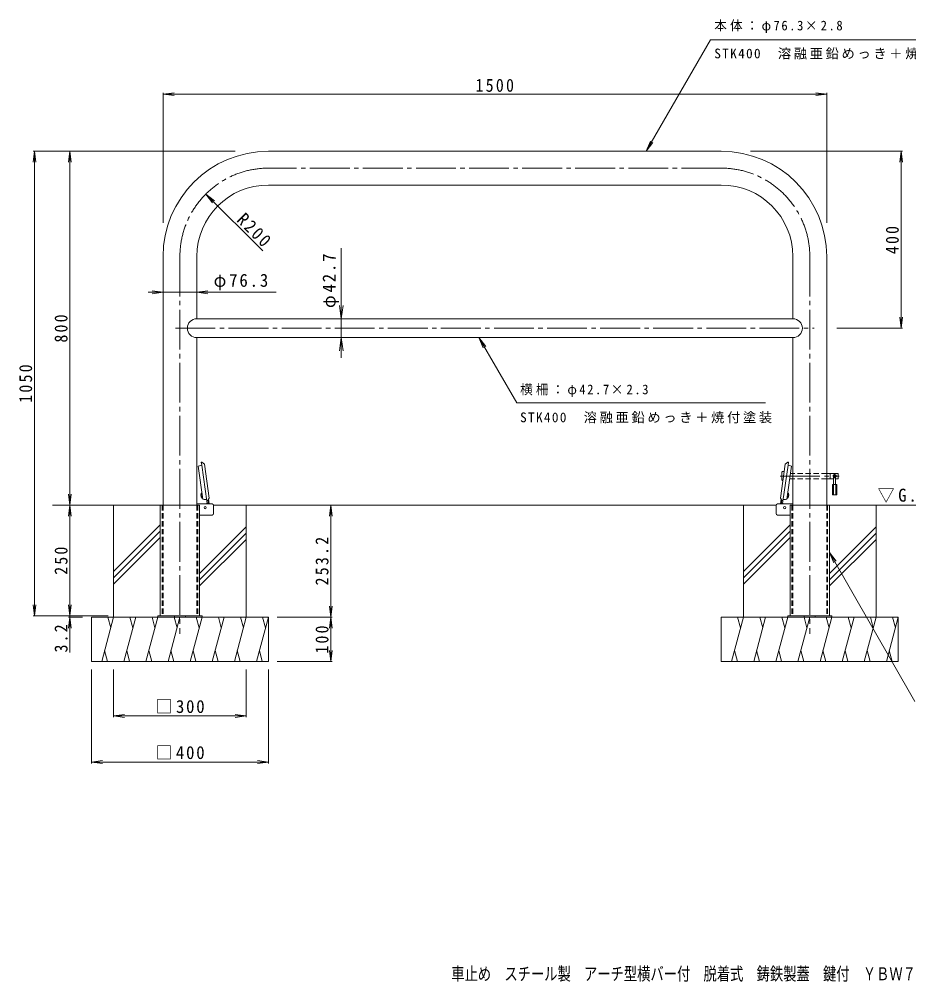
# Model space of a CAD drawing. Units: millimetres, scale not verified. Extents: x -1880 to 1872, y -1365 to 811.
# Drawn here: x -1880 to 131, y -1365 to 811 of the extents above; entities that cross this region are included whole.
import ezdxf
from ezdxf.enums import TextEntityAlignment as Align

# ---------------------------------------------------------------- set-up
doc = ezdxf.new("R2010")
doc.units = ezdxf.units.MM
doc.header["$LTSCALE"] = 10
for name, pattern in [('CHAIN1', [8, 5, -1, 1, -1]), ('CHAIN2', [12, 9, -1, 1, -1]), ('DASHED1', [1.8, 1.2, -0.6])]:
    doc.linetypes.add(name, pattern=pattern)
for name, color, linetype, lineweight in [('C-0_通り芯', 4, 'Continuous', 9), ('C-1_躯体', 7, 'Continuous', 9), ('C-2_仕上', 3, 'Continuous', 9), ('C-3_寸法', 3, 'DASHED1', 9), ('C-4_文字', 7, 'Continuous', 9), ('C-5_建具', 7, 'Continuous', 9), ('C-6_間仕切', 2, 'Continuous', 9), ('C-9_記号', 7, 'Continuous', 9), ('C-A_インテリア', 2, 'Continuous', 9), ('C-B_衛生陶器', 2, 'Continuous', 9), ('C-E_見え係り', 6, 'Continuous', 5)]:
    doc.layers.add(name, color=color, linetype=linetype, lineweight=lineweight)
doc.layers.add('F-F_F-Fﾚｲﾔ', color=2, linetype='Continuous')
doc.styles.add('ＭＳ ゴシック', font='')
doc.styles.get('ＭＳ ゴシック').set_extended_font_data('MS Gothic')

msp = doc.modelspace()

# ---------------------------------------------------------------- linework, layer by layer
at = {"layer": 'C-0_通り芯', "color": 7, "linetype": 'CHAIN2'}
for p, q in [((-292.72, 474.4), (-1316.42, 474.4)), ((-1516.42, 274.4), (-1516.42, -578.09)), ((-92.72, 274.4), (-92.72, -578.09)), ((-1526.42, 112.55), (-82.72, 112.55)), ((-159.77, -221.65), (-26.17, -221.65))]:
    msp.add_line(p, q, dxfattribs=at)
at = {"layer": 'C-0_通り芯'}
for p, q in [((-1466.58, -190.65), (-1460.89, -195.05)), ((-1450.15, -271.47), (-1460.89, -195.05)), ((-159, -271.47), (-148.26, -195.05)), ((-142.57, -190.65), (-148.26, -195.05)), ((-1467.19, -196.95), (-1474.97, -199.05)), ((-1474.97, -199.05), (-1464.41, -274.18)), ((-1455.68, -278.8), (-1467.19, -196.95)), ((-153.46, -278.8), (-141.96, -196.95)), ((-134.18, -199.05), (-144.73, -274.18)), ((-141.96, -196.95), (-134.18, -199.05)), ((-1461.33, -274.59), (-1464.41, -274.18)), ((-1461.33, -274.59), (-1461.27, -274.96)), ((-1461.27, -274.96), (-1456.24, -274.88)), ((-1455.68, -278.8), (-1454.32, -277.93)), ((-1454.32, -277.93), (-1450.15, -271.47)), ((-154.83, -277.93), (-159, -271.47)), ((-153.46, -278.8), (-154.83, -277.93)), ((-147.87, -274.96), (-152.91, -274.88)), ((-147.82, -274.59), (-147.87, -274.96)), ((-147.82, -274.59), (-144.73, -274.18)), ((-1471.87, -287.45), (-1560.97, -287.45)), ((-1560.97, -537.45), (-1560.97, -287.45)), ((-1471.87, -537.45), (-1471.87, -287.45)), ((-48.17, -287.45), (-137.27, -287.45)), ((-137.27, -537.45), (-137.27, -287.45)), ((-48.17, -537.45), (-48.17, -287.45))]:
    msp.add_line(p, q, dxfattribs=at)
at = {"layer": 'C-0_通り芯', "linetype": 'DASHED1'}
for p, q in [((-1556.77, -287.45), (-1556.77, -537.45)), ((-1476.07, -287.45), (-1476.07, -537.45)), ((-133.07, -287.45), (-133.07, -537.45)), ((-52.37, -287.45), (-52.37, -537.45))]:
    msp.add_line(p, q, dxfattribs=at)
at = {"layer": 'C-0_通り芯'}
for points in [[(-1466.58, -190.65), (-1468.11, -190.36), (-1467.19, -196.95)], [(-142.57, -190.65), (-141.03, -190.36), (-141.96, -196.95)]]:
    msp.add_lwpolyline(points, dxfattribs=at)
at = {"layer": 'C-0_通り芯', "color": 7, "linetype": 'CHAIN2'}
for centre, start, end in [((-1316.42, 274.4), 90, 180), ((-292.72, 274.4), 0, 90)]:
    msp.add_arc(centre, 200, start, end, dxfattribs=at)
at = {"layer": 'C-1_躯体', "color": 3}
for p, q in [((-1443.77, -284.85), (-1478.27, -284.85)), ((-1440.47, -306.55), (-1440.47, -288.15)), ((-168.67, -306.55), (-168.67, -288.15)), ((-165.37, -284.85), (-130.87, -284.85)), ((-1443.77, -309.85), (-1471.87, -309.85)), ((-165.37, -309.85), (-137.27, -309.85))]:
    msp.add_line(p, q, dxfattribs=at)
at = {"layer": 'C-1_躯体'}
for p, q in [((-1466.42, -537.45), (-1566.42, -537.45)), ((-1566.42, -537.45), (-1566.42, -540.65)), ((-1528.92, -537.45), (-1528.92, -540.65)), ((-1503.92, -537.45), (-1503.92, -540.65)), ((-1466.42, -537.45), (-1466.42, -540.65)), ((-42.72, -537.45), (-142.72, -537.45)), ((-142.72, -537.45), (-142.72, -540.65)), ((-105.22, -537.45), (-105.22, -540.65)), ((-80.22, -537.45), (-80.22, -540.65)), ((-42.72, -537.45), (-42.72, -540.65))]:
    msp.add_line(p, q, dxfattribs=at)
at = {"layer": 'C-1_躯体', "color": 3}
for centre, start, end in [((-1443.77, -288.15), 0, 90), ((-165.37, -288.15), 90, 180), ((-1443.77, -306.55), 270, 0), ((-165.37, -306.55), 180, 270)]:
    msp.add_arc(centre, 3.3, start, end, dxfattribs=at)
at = {"layer": 'C-2_仕上'}
for p, q in [((-1316.42, 512.55), (-292.72, 512.55)), ((-1316.42, 436.25), (-292.72, 436.25)), ((-1554.57, 274.4), (-1554.57, -287.45)), ((-1478.27, 274.4), (-1478.27, 133.9)), ((-130.87, 274.4), (-130.87, 133.9)), ((-54.57, 274.4), (-54.57, -287.45)), ((-1478.27, 133.9), (-130.87, 133.9)), ((-1478.27, 91.2), (-1478.27, -287.45)), ((-1478.27, 91.2), (-130.87, 91.2)), ((-130.87, 91.2), (-130.87, -287.45))]:
    msp.add_line(p, q, dxfattribs=at)
for centre, radius, start, end in [((-1316.42, 274.4), 238.15, 90, 180), ((-292.72, 274.4), 238.15, 0, 90), ((-1316.42, 274.4), 161.85, 90, 180), ((-292.72, 274.4), 161.85, 0, 90), ((-1478.27, 112.55), 21.35, 90, 270), ((-130.87, 112.55), 21.35, 270, 90)]:
    msp.add_arc(centre, radius, start, end, dxfattribs=at)
at = {"layer": 'C-3_寸法'}
for p, q in [((-1554.57, -287.45), (-1554.57, -537.45)), ((-1478.27, -287.45), (-1478.27, -537.45)), ((-130.87, -287.45), (-130.87, -537.45)), ((-54.57, -287.45), (-54.57, -537.45))]:
    msp.add_line(p, q, dxfattribs=at)
at = {"layer": 'C-4_文字'}
for p, q in [((-1554.57, 641.62), (-1529.79, 644.88)), ((-1554.57, 644.62), (-1554.57, 350.61)), ((-1554.57, 641.62), (-1529.79, 638.36)), ((-1554.57, 641.62), (-54.57, 641.62)), ((-54.57, 641.62), (-79.36, 644.88)), ((-54.57, 641.62), (-79.36, 638.36)), ((-54.57, 644.62), (-54.57, 350.61)), ((-1845.12, 512.55), (-1848.38, 487.76)), ((-1848.12, 512.55), (-1391.82, 512.55)), ((-1845.12, -537.45), (-1845.12, 512.55)), ((-1845.12, 512.55), (-1841.86, 487.76)), ((-1765.12, 512.55), (-1768.38, 487.76)), ((-1765.12, -287.45), (-1765.12, 512.55)), ((-1765.12, 512.55), (-1761.86, 487.76)), ((116.68, 512.55), (-226.42, 512.55)), ((113.68, 512.55), (110.42, 487.76)), ((113.68, 112.55), (113.68, 512.55)), ((113.68, 512.55), (116.95, 487.76)), ((-1329.32, 287.15), (-1457.88, 415.79)), ((-1151.71, 293.47), (-1151.71, 45.26)), ((-1554.57, 193.72), (-1579.36, 196.98)), ((-1478.27, 193.72), (-1453.49, 196.98)), ((-1554.57, 193.72), (-1588.27, 193.72)), ((-1554.57, 193.72), (-1579.36, 190.46)), ((-1478.27, 193.72), (-1554.57, 193.72)), ((-1478.27, 193.72), (-1453.49, 190.46)), ((-1478.27, 193.72), (-1298.99, 193.72)), ((-1151.71, 133.9), (-1155.62, 163.64)), ((-1151.71, 133.9), (-1147.79, 163.64)), ((-1151.71, 133.9), (-1148.71, 133.9)), ((113.68, 112.55), (110.42, 137.33)), ((113.68, 112.55), (116.95, 137.33)), ((116.68, 112.55), (-31.79, 112.55)), ((-1151.71, 91.2), (-1155.62, 61.45)), ((-1151.71, 91.2), (-1148.71, 91.2)), ((-1151.71, 91.2), (-1147.79, 61.45)), ((-1765.12, -287.45), (-1768.38, -262.67)), ((-1765.12, -287.45), (-1761.86, -262.67)), ((-1765.12, -287.45), (-1768.38, -312.24)), ((-1765.12, -537.45), (-1765.12, -287.45)), ((-1765.12, -287.45), (-1761.86, -312.24)), ((-1175.29, -287.45), (-1178.56, -312.24)), ((-1175.29, -287.45), (-1172.03, -312.24)), ((-1175.29, -540.65), (-1175.29, -287.45)), ((-1845.12, -537.45), (-1848.38, -512.67)), ((-1845.12, -537.45), (-1841.86, -512.67)), ((-1765.12, -537.45), (-1768.38, -512.67)), ((-1765.12, -537.45), (-1761.86, -512.67)), ((-1175.29, -540.65), (-1178.56, -515.87)), ((-1175.29, -540.65), (-1172.03, -515.87)), ((-1848.12, -537.45), (-1678.42, -537.45)), ((-1765.12, -540.65), (-1768.38, -565.44)), ((-1768.12, -540.65), (-1736.42, -540.65)), ((-1765.12, -540.65), (-1765.12, -537.45)), ((-1765.12, -540.65), (-1761.86, -565.44)), ((-1765.12, -540.65), (-1765.12, -620.88)), ((-1172.29, -540.65), (-1296.42, -540.65)), ((-1175.29, -540.65), (-1178.56, -565.44)), ((-1175.29, -640.65), (-1175.29, -540.65)), ((-1175.29, -540.65), (-1172.03, -565.44)), ((-1175.29, -640.65), (-1178.56, -615.87)), ((-1175.29, -640.65), (-1172.03, -615.87)), ((-1172.29, -640.65), (-1296.42, -640.65)), ((-1716.42, -871.26), (-1716.42, -659.15)), ((-1666.42, -767.14), (-1666.42, -659.15)), ((-1366.42, -767.14), (-1366.42, -659.15)), ((-1316.42, -871.26), (-1316.42, -659.15)), ((-1666.42, -764.14), (-1641.64, -760.88)), ((-1366.42, -764.14), (-1391.21, -760.88)), ((-1666.42, -764.14), (-1366.42, -764.14)), ((-1666.42, -764.14), (-1641.64, -767.41)), ((-1366.42, -764.14), (-1391.21, -767.41)), ((-1716.42, -868.26), (-1691.64, -864.99)), ((-1716.42, -868.26), (-1316.42, -868.26)), ((-1716.42, -868.26), (-1691.64, -871.52)), ((-1316.42, -868.26), (-1341.21, -864.99)), ((-1316.42, -868.26), (-1341.21, -871.52))]:
    msp.add_line(p, q, dxfattribs=at)
at = {"layer": 'C-5_建具'}
for p, q in [((-462.43, 512.55), (-316.99, 764.46)), ((-316.99, 764.46), (246.38, 764.47)), ((-462.43, 512.55), (-452.86, 535.64)), ((-462.43, 512.55), (-447.21, 532.38)), ((-1457.88, 415.79), (-1438.05, 400.56)), ((-1457.88, 415.79), (-1442.66, 395.95)), ((-840.55, 91.2), (-830.98, 68.1)), ((-840.55, 91.2), (-825.33, 71.36)), ((-840.55, 91.2), (-755.06, -55.95)), ((-192.5, -55.95), (-755.06, -55.95)), ((-48.17, -394.55), (144.9, -731.35)), ((-48.17, -394.55), (-38.61, -417.64)), ((-48.17, -394.55), (-32.95, -414.38))]:
    msp.add_line(p, q, dxfattribs=at)
at = {"layer": 'C-6_間仕切', "color": 7}
for p, q in [((-155.65, -230.65), (-155.65, -212.65)), ((-154.65, -211.65), (-150.59, -211.65)), ((-130.87, -215.65), (-136.51, -215.65)), ((-29.65, -215.65), (-54.57, -215.65)), ((-46.65, -215.65), (-46.65, -227.65)), ((-28.65, -216.65), (-28.65, -226.65)), ((-153.4, -231.65), (-154.65, -231.65)), ((-130.87, -227.65), (-138.2, -227.65)), ((-38.9, -227.65), (-54.57, -227.65)), ((-29.65, -227.65), (-34.4, -227.65))]:
    msp.add_line(p, q, dxfattribs=at)
at = {"layer": 'C-6_間仕切', "color": 7, "linetype": 'DASHED1'}
for p, q in [((-54.57, -215.65), (-130.87, -215.65)), ((-54.57, -227.65), (-130.87, -227.65))]:
    msp.add_line(p, q, dxfattribs=at)
at = {"layer": 'C-6_間仕切', "color": 7, "linetype": 'CHAIN1'}
msp.add_line((-36.65, -217.14), (-36.65, -226.2), dxfattribs=at)
at = {"layer": 'C-6_間仕切'}
for p, q in [((-1468.17, -263.28), (-1468.85, -264.18)), ((-1465.88, -263.77), (-1468.85, -264.18)), ((-1468.23, -268.54), (-1468.85, -264.18)), ((-1465.26, -268.12), (-1468.23, -268.54)), ((-1467.33, -269.22), (-1468.23, -268.54)), ((-1465.99, -262.97), (-1468.17, -263.28)), ((-1467.33, -269.22), (-1468.17, -263.28)), ((-1465.15, -268.91), (-1467.33, -269.22)), ((-1451.83, -283.2), (-1452.89, -275.71)), ((-1449.99, -284.85), (-1451.56, -273.66)), ((-159.16, -284.85), (-157.59, -273.66)), ((-157.31, -283.2), (-156.26, -275.71)), ((-143.99, -268.91), (-141.82, -269.22)), ((-143.88, -268.12), (-140.91, -268.54)), ((-143.27, -263.77), (-140.3, -264.18)), ((-143.16, -262.97), (-140.98, -263.28)), ((-141.82, -269.22), (-140.98, -263.28)), ((-141.82, -269.22), (-140.91, -268.54)), ((-140.98, -263.28), (-140.3, -264.18)), ((-140.91, -268.54), (-140.3, -264.18))]:
    msp.add_line(p, q, dxfattribs=at)
at = {"layer": 'C-6_間仕切', "linetype": 'DASHED1'}
for p, q in [((-1461.44, -284.57), (-1451.73, -283.2)), ((-1451.6, -284.85), (-1451.83, -283.2)), ((-157.54, -284.85), (-157.31, -283.2)), ((-147.71, -284.57), (-157.41, -283.2))]:
    msp.add_line(p, q, dxfattribs=at)
at = {"layer": 'C-6_間仕切', "color": 7}
for centre, radius, start, end in [((-154.65, -212.65), 1, 90, 180), ((-29.65, -216.65), 1, 0, 90), ((-154.65, -230.65), 1, 180, 270), ((-36.65, -221.65), 3.5, 310.00473, 229.99223), ((-29.65, -226.65), 1, 270, 0)]:
    msp.add_arc(centre, radius, start, end, dxfattribs=at)
at = {"layer": 'C-6_間仕切'}
for centre, start, end in [((-1451.94, -281.72), 278, 8), ((-157.2, -281.72), 172, 262)]:
    msp.add_arc(centre, 1.5, start, end, dxfattribs=at)
at = {"layer": 'C-6_間仕切', "linetype": 'DASHED1'}
for centre, start, end in [((-1460.74, -289.52), 98, 111.11628), ((-148.4, -289.52), 68.88372, 82)]:
    msp.add_arc(centre, 5, start, end, dxfattribs=at)
at = {"layer": 'C-9_記号'}
for p, q in [((-1454.83, -284.85), (-1455.68, -278.8)), ((-154.31, -284.85), (-153.46, -278.8)), ((-1463.6, -284.85), (-1455, -283.65)), ((-145.55, -284.85), (-154.14, -283.65))]:
    msp.add_line(p, q, dxfattribs=at)
for centre, start, end in [((-1455.45, -280.48), 278, 8), ((-153.7, -280.48), 172, 262)]:
    msp.add_arc(centre, 3.2, start, end, dxfattribs=at)
at = {"layer": 'C-A_インテリア'}
for p, q in [((-38.9, -222.9), (-38.9, -240.65)), ((-34.4, -222.9), (-34.4, -240.65)), ((-41.65, -240.65), (-31.65, -240.65)), ((-39.4, -240.65), (-39.4, -264.15)), ((-33.9, -240.65), (-33.9, -264.15)), ((-31.65, -240.65), (-31.65, -264.15))]:
    msp.add_line(p, q, dxfattribs=at)
msp.add_lwpolyline([(-41.65, -240.65), (-41.65, -264.15), (-31.65, -264.15)], dxfattribs=at)
msp.add_arc((-36.65, -222.9), 2.25, 0, 180, dxfattribs=at)
at = {"layer": 'C-B_衛生陶器'}
for p, q in [((-1468.25, -261.27), (-1467.92, -260.47)), ((-1466.37, -260.25), (-1467.92, -260.47)), ((-142.78, -260.25), (-141.22, -260.47)), ((-140.9, -261.27), (-141.22, -260.47)), ((-1468.25, -261.27), (-1467.97, -263.25)), ((-1467.13, -269.19), (-1466.85, -271.17)), ((-1466.85, -271.17), (-1466.32, -271.86)), ((-1464.77, -271.64), (-1466.32, -271.86)), ((-144.38, -271.64), (-142.83, -271.86)), ((-142.29, -271.17), (-142.83, -271.86)), ((-142.01, -269.19), (-142.29, -271.17)), ((-140.9, -261.27), (-141.18, -263.25))]:
    msp.add_line(p, q, dxfattribs=at)
at = {"layer": 'C-E_見え係り'}
for p, q in [((-1804.57, -287.45), (-1560.97, -287.45)), ((-1666.42, -540.65), (-1666.42, -287.45)), ((-1440.55, -287.45), (-168.6, -287.45)), ((-1366.42, -540.65), (-1366.42, -287.45)), ((-242.72, -540.65), (-242.72, -287.45)), ((-54.57, -287.45), (195.43, -287.45)), ((57.28, -540.65), (57.28, -287.45)), ((-1560.97, -332.19), (-1666.42, -437.64)), ((-1560.97, -346.34), (-1666.42, -451.79)), ((-1366.42, -336.53), (-1471.87, -441.98)), ((-137.27, -332.19), (-242.72, -437.64)), ((-137.27, -346.34), (-242.72, -451.79)), ((57.28, -336.53), (-48.17, -441.98)), ((-1560.97, -360.48), (-1666.42, -465.93)), ((-1366.42, -350.67), (-1471.87, -456.12)), ((-1366.42, -364.81), (-1471.87, -470.26)), ((-137.27, -360.48), (-242.72, -465.93)), ((57.28, -350.67), (-48.17, -456.12)), ((57.28, -364.81), (-48.17, -470.26)), ((-1716.42, -540.65), (-1316.42, -540.65)), ((-1716.42, -640.65), (-1716.42, -540.65)), ((-1666.42, -540.65), (-1693.22, -640.65)), ((-1679.47, -540.65), (-1672.95, -565)), ((-1616.42, -540.65), (-1643.22, -640.65)), ((-1629.47, -540.65), (-1622.95, -565)), ((-1566.42, -540.65), (-1593.22, -640.65)), ((-1579.47, -540.65), (-1572.95, -565)), ((-1516.42, -540.65), (-1543.22, -640.65)), ((-1529.47, -540.65), (-1522.95, -565)), ((-1466.42, -540.65), (-1493.22, -640.65)), ((-1479.47, -540.65), (-1472.95, -565)), ((-1416.42, -540.65), (-1443.22, -640.65)), ((-1429.47, -540.65), (-1422.95, -565)), ((-1366.42, -540.65), (-1393.22, -640.65)), ((-1379.47, -540.65), (-1372.95, -565)), ((-1316.42, -540.65), (-1343.22, -640.65)), ((-1329.47, -540.65), (-1322.95, -565)), ((-1316.42, -640.65), (-1316.42, -540.65)), ((-292.72, -540.65), (107.28, -540.65)), ((-292.72, -640.65), (-292.72, -540.65)), ((-242.72, -540.65), (-269.52, -640.65)), ((-255.77, -540.65), (-249.25, -565)), ((-192.72, -540.65), (-219.52, -640.65)), ((-205.77, -540.65), (-199.25, -565)), ((-142.72, -540.65), (-169.52, -640.65)), ((-155.77, -540.65), (-149.25, -565)), ((-92.72, -540.65), (-119.52, -640.65)), ((-105.77, -540.65), (-99.25, -565)), ((-42.72, -540.65), (-69.52, -640.65)), ((-55.77, -540.65), (-49.25, -565)), ((7.28, -540.65), (-19.52, -640.65)), ((-5.77, -540.65), (0.75, -565)), ((57.28, -540.65), (30.48, -640.65)), ((44.23, -540.65), (50.75, -565)), ((107.28, -540.65), (80.48, -640.65)), ((94.23, -540.65), (100.75, -565)), ((107.28, -640.65), (107.28, -540.65)), ((-1680.17, -640.65), (-1686.69, -616.3)), ((-1630.17, -640.65), (-1636.69, -616.3)), ((-1580.17, -640.65), (-1586.69, -616.3)), ((-1530.17, -640.65), (-1536.69, -616.3)), ((-1480.17, -640.65), (-1486.69, -616.3)), ((-1430.17, -640.65), (-1436.69, -616.3)), ((-1380.17, -640.65), (-1386.69, -616.3)), ((-1330.17, -640.65), (-1336.69, -616.3)), ((-256.47, -640.65), (-262.99, -616.3)), ((-206.47, -640.65), (-212.99, -616.3)), ((-156.47, -640.65), (-162.99, -616.3)), ((-106.47, -640.65), (-112.99, -616.3)), ((-56.47, -640.65), (-62.99, -616.3)), ((-6.47, -640.65), (-12.99, -616.3)), ((43.53, -640.65), (37.01, -616.3)), ((93.53, -640.65), (87.01, -616.3)), ((-1716.42, -640.65), (-1316.42, -640.65)), ((-292.72, -640.65), (107.28, -640.65))]:
    msp.add_line(p, q, dxfattribs=at)
at = {"layer": 'C-E_見え係り', "color": 4, "lineweight": 9}
for centre in [(-1459.42, -293.15), (-149.72, -293.15)]:
    msp.add_circle(centre, 2.5, dxfattribs=at)

# ---------------------------------------------------------------- texts
at = {"layer": 'C-4_文字', "color": 2, "char_height": 29.33, "attachment_point": 7, "style": 'ＭＳ ゴシック'}
for s, insert in [('\\T1.28;\\W0.9;1500', (-848.32, 646.62)), ('\\T1.22;\\W0.95;φ76.3', (-1440.24, 198.18)), ('\\T1.21;\\W0.95;□300', (-1571.42, -758.14)), ('\\T1.21;\\W0.95;□400', (-1571.42, -862.26))]:
    msp.add_mtext(s, dxfattribs=dict(at, insert=insert))
for s, insert, rotation in [('\\T1.28;\\W0.9;R200', (-1390.13, 354.99), 315), ('\\T1.27;\\W0.9;400', (108.68, 280.05), 90), ('\\T1.22;\\W0.95;φ42.7', (-1156.71, 158.1), 90), ('\\T1.27;\\W0.9;800', (-1770.12, 80.05), 90), ('\\T1.28;\\W0.9;1050', (-1850.12, -56.2), 90), ('\\T1.28;\\W0.9;253.2', (-1180.29, -469.05), 90), ('\\T1.27;\\W0.9;250', (-1770.12, -444.95), 90), ('\\T1.27;\\W0.9;3.2', (-1770.12, -620.66), 90), ('\\T1.27;\\W0.9;100', (-1180.29, -623.15), 90)]:
    msp.add_mtext(s, dxfattribs=dict(at, insert=insert, rotation=rotation))
at = {"layer": 'C-5_建具', "char_height": 21.99, "attachment_point": 7, "style": 'ＭＳ ゴシック'}
for s, insert in [('\\T1.25;\\W0.95;本体：φ76.3×2.8', (-308.61, 779.87)), ('\\T1.2;STK400\u3000溶融亜鉛めっき＋焼付塗装', (-308.61, 720.13)), ('\\T1.25;\\W0.95;横柵：φ42.7×2.3', (-747.5, -42.81)), ('\\T1.2;STK400\u3000溶融亜鉛めっき＋焼付塗装', (-747.5, -102.55))]:
    msp.add_mtext(s, dxfattribs=dict(at, insert=insert))
at = {"layer": 'C-5_建具', "color": 2, "insert": (60.71, -282.23), "char_height": 29.33, "attachment_point": 7, "style": 'ＭＳ ゴシック'}
msp.add_mtext('\\T1.22;\\W0.95;▽G.L.', dxfattribs=at)
at = {"layer": 'F-F_F-Fﾚｲﾔ', "style": 'ＭＳ ゴシック', "width": 0.75}
msp.add_text('車止め\u3000スチール製\u3000アーチ型横バー付\u3000脱着式\u3000鋳鉄製蓋\u3000鍵付\u3000ＹＢＷ７Ｈ１５－ＨＤＬ', height=29.33, dxfattribs=at).set_placement((-903.02, -1370.49), align=Align.BOTTOM_LEFT)

doc.saveas('drawing.dxf')
